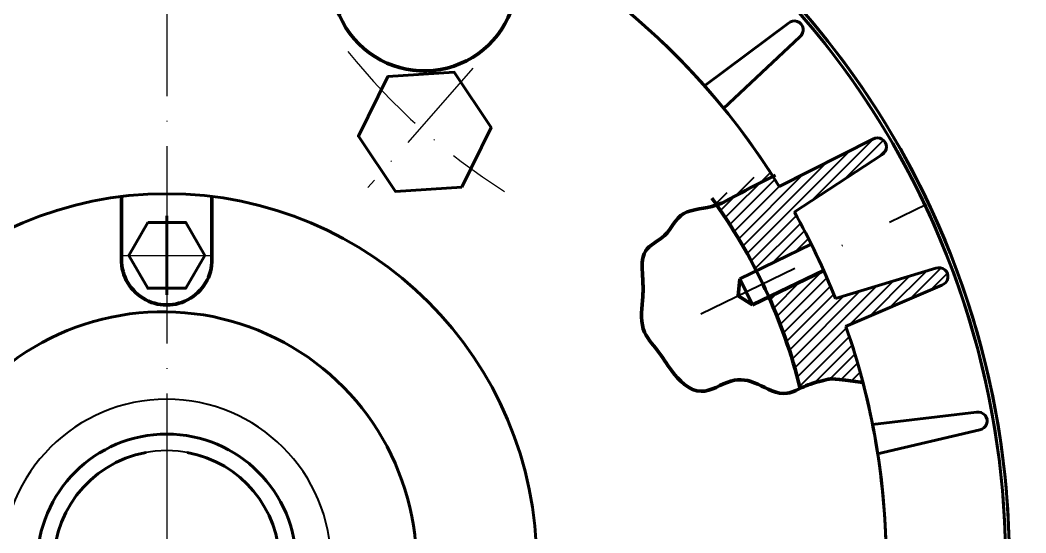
# Model space of a CAD drawing. Header units: millimetres. Extents: x 0 to 840, y 0 to 594.
# Drawn here: x 640 to 762.3, y 424 to 486.4 of the extents above; entities that cross this region are included whole.
import ezdxf

# ---------------------------------------------------------------- set-up
doc = ezdxf.new("R2010")
doc.units = ezdxf.units.MM
for name, pattern in [('ACAD_ISO04W100', [30, 24, -3, 0, -3]), ('ACAD_ISO10W100', [18, 12, -3, 0, -3]), ('DASHDOT', [25.4, 12.7, -6.35, 0, -6.35])]:
    doc.linetypes.add(name, pattern=pattern)
for name, color, linetype, lineweight in [('Размеры', 2, 'Continuous', 15), ('Толстая', 5, 'Continuous', 40), ('ШтрихП', 7, 'ACAD_ISO10W100', 13), ('ШтрихПОсь', 7, 'ACAD_ISO04W100', 15)]:
    doc.layers.add(name, color=color, linetype=linetype, lineweight=lineweight)
doc.dimstyles.new('2to1', dxfattribs={"dimtxt": 2.5, "dimasz": 2.5, "dimexe": 1.25, "dimexo": 0.625, "dimtad": 1, "dimlfac": 2, "dimtxsty": 'Standard', "dimcen": 2.5, "dimadec": 0, "dimazin": 0, "dimtfac": 1, "dimtmove": 0, "dimatfit": 3, "dimfxl": 1, "dimlwd": -1, "dimarcsym": 0})
pattern_1 = [(45, (0, 0), (-0.7042101263861864, 0.7042101263861865), [])]

# ---------------------------------------------------------------- blocks, each defined once
blk = doc.blocks.new('*D23')
at = {"layer": 'Defpoints', "color": 0, "lineweight": -3, "transparency": 16777216}
for p in [(737.3703586139954, 565.2891900530415, -192.9922406050248), (737.5713624302948, 330.2772179675321), (800.7861751919786, 330.2772179675321)]:
    blk.add_point(p, dxfattribs=at)
at = {"layer": 'Размеры', "color": 0, "lineweight": -2, "transparency": 16777216}
for p, q in [((737.9953586139954, 565.2891900530415), (802.0361751919786, 565.2891900530414)), ((738.1963624302948, 330.2772179675321), (802.0361751919786, 330.2772179675321))]:
    blk.add_line(p, q, dxfattribs=at)
at = {"layer": 'Размеры', "color": 0, "transparency": 16777216}
blk.add_line((800.7861751919786, 562.7891900530414), (800.7861751919786, 332.7772179675321), dxfattribs=at)
at = {"layer": 'Размеры', "color": 0, "lineweight": -3, "transparency": 16777216}
for points in [[(800.369508525312, 562.7891900530414), (801.2028418586452, 562.7891900530414), (800.7861751919786, 565.2891900530414)], [(800.369508525312, 332.7772179675321), (801.2028418586452, 332.7772179675321), (800.7861751919786, 330.2772179675321)]]:
    blk.add_solid(points, dxfattribs=at)
at = {"layer": 'Размеры', "color": 0, "transparency": 16777216, "insert": (798.9111751919785, 447.7832040102869), "char_height": 2.5, "attachment_point": 5, "rotation": 90}
blk.add_mtext('470', dxfattribs=at)

msp = doc.modelspace()

# ---------------------------------------------------------------- hatches: boundary and pattern name
at = {"transparency": 33554687}
h = msp.add_hatch(dxfattribs=at)
h.set_pattern_fill('ANSI31', color=256, scale=0.313670397321517, style=0)
h.set_pattern_definition(pattern_1)
edge = h.paths.add_edge_path()
edge.add_spline(control_points=[(731.1001518995599, 468.0941358065486), (727.2665544648222, 466.5468369788974), (725.6335942547537, 465.2138351766795), (724.4648520243833, 464.2494367488426)], knot_values=[2.754587522803642, 2.754587522803642, 2.754587522803642, 2.754587522803642, 12.05592159858852, 12.05592159858852, 12.05592159858852, 12.05592159858852], degree=3, periodic=0)
edge.add_arc((670.6191659507801, 425.7913406044056), 66.1693514233878, 27.077091807235718, 35.53548773188089, ccw=False)
edge.add_line((729.5360170729784, 455.9108977332299), (736.2121677917206, 459.1504945825416))
edge.add_arc((683.5877381957797, 433.4447276220369), 58.56720110544739, 26.03439549762535, 30.33585517696426)
edge.add_line((734.1358977899716, 463.0251367971315), (744.8109215312005, 470.0280193053192))
edge.add_arc((744.2721941354782, 470.9767079547182), 1.090980000000047, 299.5907409517142, 480.4092590482916)
edge.add_line((743.7199693626778, 471.9176038898277), (732.3177833402552, 466.1742033980154))
edge.add_arc((653.034509738024, 417.2384060474275), 93.16946782838284, 31.68401548200411, 33.0821638540996)
h = msp.add_hatch(dxfattribs=at)
h.set_pattern_fill('ANSI31', color=256, scale=0.313670397321517, style=0)
h.set_pattern_definition(pattern_1)
edge = h.paths.add_edge_path()
edge.add_spline(control_points=[(734.874833785474, 441.5853519159922), (735.0205450709528, 441.6557920092069), (735.8834066870743, 442.0757514468198), (736.7398627077315, 442.3574466788662), (738.9013138724887, 442.8434766784027), (742.5030474920771, 442.3058859957425)], knot_values=[131.5535223415525, 131.5535223415525, 131.5535223415525, 131.5535223415525, 132.7006798511362, 138.4573899413546, 139.497121697429, 139.497121697429, 139.497121697429, 139.497121697429], degree=3, periodic=0)
edge.add_arc((657.8213624302949, 420.2772179675325), 87.49999999999962, 14.58145977686027, 19.25872607113829)
edge.add_line((740.424757254986, 449.1377301500307), (752.246686574443, 454.2205292735446))
edge.add_arc((751.7528059005094, 455.1923597091351), 1.090124999999981, 296.9395108629507, 470.4092590479501)
edge.add_line((751.372653685962, 456.2140528183414), (739.1559431944944, 452.5407573256354))
edge.add_arc((657.821362430295, 420.2772179675317), 87.49999999999989, 21.63707795794532, 24.04760578476292)
edge.add_line((737.726991900365, 455.9330783412749), (731.0688888399488, 452.7022391038736))
edge.add_arc((670.6400283141396, 425.8040516825893), 66.14498976489634, 13.82481309851488, 23.9948763925442, ccw=False)

# ---------------------------------------------------------------- linework, layer by layer
at = {"lineweight": 50, "transparency": 33554687}
for p, q in [((652.3324605550617, 456.7933921668896, -1028.614011880924), (652.3324605550617, 465.0322719037163, -1028.614011880924)), ((663.3092421791026, 456.7933921668896, -1028.614011880924), (663.3092421791026, 465.0322719037163, -1028.614011880924)), ((727.526268451648, 454.9356688062837, -1028.614011880924), (736.2121677917206, 459.1504945825416, -1028.614011880924)), ((729.0786691060405, 451.7364865540837, -1028.614011880924), (737.726991900365, 455.9330783412749, -1028.614011880924)), ((727.5262684516478, 454.9356688062836, -1028.614011880924), (727.3279376611036, 452.8631872270479, -1028.614011880924)), ((727.5262684516478, 454.9356688062837, -1028.614011880924), (729.0786691060405, 451.7364865540837, -1028.614011880924)), ((729.0786691060404, 451.7364865540835, -1028.614011880924), (727.3279376611036, 452.8631872270477, -1028.614011880924))]:
    msp.add_line(p, q, dxfattribs=at)
at = {"linetype": 'DASHDOT', "transparency": 33554687}
msp.add_line((722.7950387290574, 450.6636016099525, -1028.614011880924), (750.2525354513317, 463.9873301503753, -1028.614011880924), dxfattribs=at)
at = {"lineweight": 50, "transparency": 33554687}
for centre, radius, start, end in [((689.1498538363721, 491.4728300396632, -1028.614011880924), 11.25482996033624, 144.3808143643608, 347.8241195417613), ((670.6400283141396, 425.8040516825893, -1028.614011880924), 66.14498976489634, 13.80312824197831, 36.04454480401708), ((657.8208513670819, 457.246851724766, -1028.614011880924), 5.507091725775497, 175.2768595186155, 4.723140481358446)]:
    msp.add_arc(centre, radius, start, end, dxfattribs=at)
for radius in [20, 13.75]:
    msp.add_arc((657.8213624302947, 420.2772179675321, -1028.614011880924), radius, 0, 270)
msp.add_open_spline([(731.8497174687378, 467.5339489400794, -988.2549892898061), (726.8729311640403, 465.0562517217429, -916.4849798448531), (724.9621041978661, 463.5097604852799, -1028.614011880924), (719.9366795369114, 463.3631054445597, -1028.614011880924), (718.956022750028, 460.0062319942126, -1028.614011880924), (715.4529438334491, 458.6550474067743, -1028.614011880924), (715.7114351162801, 455.3799594045755, -1028.614011880924), (715.8381502131055, 452.5512778906502, -1028.614011880924), (715.1741886482579, 448.8153710855932, -1028.614011880924), (717.9217986210678, 445.8885454912518, -1028.614011880924), (718.9549488390445, 443.8605076025354, -1028.614011880924), (722.3969893788357, 440.1207382344979, -1028.614011880924), (726.6247813421847, 443.0254043135154, -1028.614011880924), (729.5818853896607, 442.4069179896296, -1028.614011880924), (732.6619968283638, 440.3720218475077, -1028.614011880924), (735.451803932539, 441.933793850448, -1028.614011880924), (736.7398627077315, 442.3574466788662, -1028.614011880924), (738.9013138724887, 442.8434766784027, -1028.614011880924), (742.5030474920771, 442.3058859957425, -1028.614011880924)], degree=3, knots=[2.561268027186859, 2.561268027186859, 2.561268027186859, 2.561268027186859, 12.30466746016225, 21.94540114638021, 32.72473403874262, 41.73689729061462, 50.66656813500752, 57.71066035661791, 67.61627161133494, 75.85294578715322, 86.38736618524221, 98.38177923231677, 107.9479862017151, 117.7822502860155, 127.5504220302364, 132.7006798511362, 138.4573899413546, 139.497121697429, 139.497121697429, 139.497121697429, 139.497121697429], dxfattribs=at)
at = {"layer": 'Толстая', "color": 7}
for p, q in [((733.4396990818947, 486.0432225347992, -1028.614011880924), (723.2160874336797, 478.413092793079, -1028.614011880924)), ((725.5515785584743, 475.6297628546332, -1028.614011880924), (734.8411010164962, 484.3730967445692, -1028.614011880924)), ((732.3177833402552, 466.1742033980154, -1028.614011880924), (743.7199693626778, 471.9176038898277, -1028.614011880924)), ((744.8109215312005, 470.0280193053192, -1028.614011880924), (734.1358977899716, 463.0251367971315, -1028.614011880924)), ((657.8213624302947, 462.5772179675321, -1028.614011880924), (657.8213624302947, 452.9772179675322, -1028.614011880924)), ((751.3726536859592, 456.2140528183406, -1028.614011880924), (739.1559431944943, 452.5407573256353, -1028.614011880924)), ((740.398632065905, 449.1264977120272, -1028.614011880924), (752.1183240805133, 454.1653402469478, -1028.614011880924)), ((743.6539228384, 437.1885766037996, -1028.614011880924), (756.3228951150408, 438.6846569701931, -1028.614011880924)), ((756.7014818962033, 436.5375846410375, -1028.614011880924), (744.2848525135622, 433.6103966075945, -1028.614011880924))]:
    msp.add_line(p, q, dxfattribs=at)
msp.add_lwpolyline([(693.7011290246701, 466.0771975215033), (697.2783570110219, 473.3254230468989), (692.7898235668463, 480.0475061209057), (684.7240621363189, 479.5213636695173), (681.1468341499674, 472.2731381441217), (685.635367594143, 465.5510550701147)], close=True, dxfattribs=at)
at = {"layer": 'Толстая', "color": 7, "elevation": -1028.614011880924}
msp.add_lwpolyline([(655.5119613535362, 461.7772179675321), (653.2025602767777, 457.7772179675321), (655.5119613535362, 453.7772179675321), (660.1307635070532, 453.7772179675321), (662.4401645838117, 457.7772179675321), (660.1307635070532, 461.7772179675321)], close=True, dxfattribs=at)
at = {"layer": 'Толстая', "color": 7}
for centre, radius, start, end in [((657.8213624302947, 420.2772179675321, -1028.614011880924), 102.499999992, 312.8754180869732, 227.1245819130267), ((657.8213624302947, 420.2772179675321, -1028.614011880924), 102.5, 308.7037367242822, 231.2962632757179), ((657.8213624302947, 420.2772179675321, -1028.614011880924), 102.025462955, 312.5876119327239, 227.412388067276), ((657.8213624302947, 420.2772179675321, -1028.614011880924), 102.0254629550001, 308.678576837796, 231.321423162204), ((657.8213624302947, 420.2772179675321, -1028.614011880924), 87.5, 31.63707795794623, 19.25872607113848), ((657.8213624302947, 420.2772179675321, -1028.614011880924), 87.5, 31.63707795794623, 298.1774241646533), ((734.146364936328, 485.2131647742771, -1028.614011880924), 1.090125, 309.5907409519052, 130.4092590480909), ((744.2721941354749, 470.9767079547162, -1028.614011880924), 1.09098, 299.5907409519018, 120.4092590480947), ((657.8213624302947, 420.2772179675321, -1028.614011880924), 45, 0, 270), ((657.8213624302947, 420.2772179675321, -1028.614011880924), 87.5, 21.63707795794492, 29.25685851939663), ((657.8213624302947, 420.2772179675321, -1028.614011880924), 87.5, 21.63707795794492, 29.25685851939663), ((751.7528059005094, 455.1923597091351, -1028.614011880924), 1.090125, 289.590740951909, 110.4092590480927), ((657.3789283713659, 420.093955779868, -1028.614011880924), 30.81991364833379, 0.340695690941416, 270.8225355635555), ((657.8213624302947, 420.2772179675321, -1028.614011880924), 87.5, 0, 19.25872607113848), ((756.519856816706, 437.6124729357558, -1028.614011880924), 1.090125, 279.5907409519052, 100.4092590480976), ((657.8213624302947, 420.2772179675321, -1028.614011880924), 15.75, 0, 270), ((657.8213624302947, 420.2772179675321, -1028.614011880924), 13.75, 100.4756816963918, 270), ((657.8213624302947, 420.2772179675321, -1028.614011880924), 13.75, 0, 79.52431830360815)]:
    msp.add_arc(centre, radius, start, end, dxfattribs=at)
at = {"layer": 'ШтрихП', "color": 7}
for p, q in [((695.0494721683816, 480.5388753078842), (682.2924553192167, 466.0192658628201)), ((652.2787998460743, 457.7772179675321, -1028.614011880924), (663.3639250145151, 457.7772179675321, -1028.614011880924))]:
    msp.add_line(p, q, dxfattribs=at)
msp.add_arc((740.3299884350213, 531.050994284946), 77.4999999999999, 218.697264544391, 237.697264544402, dxfattribs=at)
at = {"layer": 'ШтрихПОсь', "color": 7}
msp.add_line((657.8213624302947, 531.2628876129459, -1028.45887387575), (657.8213624302947, 320.2148142467983, -1028.45887387575), dxfattribs=at)

# ---------------------------------------------------------------- dimensions: what is measured, and where the dimension line sits
at = {"layer": 'Размеры', "color": 7}
dim = msp.add_linear_dim(base=(800.7861751919786, 330.2772179675321, -1028.614011880924), p1=(737.3703586139954, 565.2891900530415, -1221.606252485949), p2=(737.5713624302948, 330.2772179675321, -1028.614011880924), angle=90, text='470', dimstyle='2to1', dxfattribs=at)
dim.commit()
dim.dimension.update_dxf_attribs({"geometry": '*D23', "text_midpoint": (798.9111751919785, 447.7832040102869, -1028.614011880924)})

doc.saveas('drawing.dxf')
